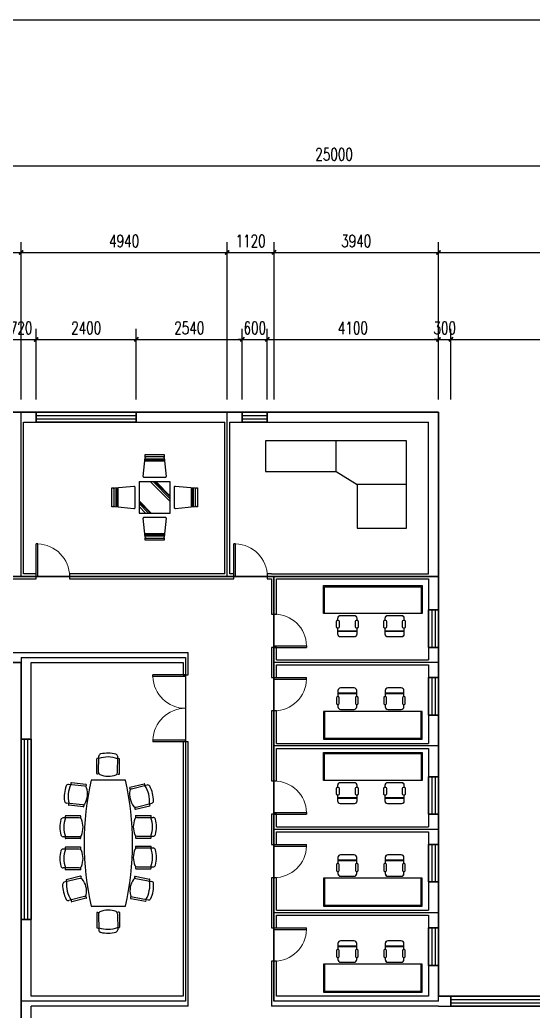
# Model space of a CAD drawing. Extents: x -76502 to 88679, y -12865 to 57615.
# Drawn here: x 29482 to 41782, y 33856 to 57615 of the extents above; entities that cross this region are included whole.
import ezdxf

# ---------------------------------------------------------------- set-up
doc = ezdxf.new("R2010")
doc.units = 0
doc.header["$LTSCALE"] = 1000
doc.header["$MEASUREMENT"] = 0
for name, color, linetype in [('edge', 180, 'Continuous'), ('GTV3_FOOTPRINT', 7, 'Continuous'), ('GTV3_OPENING', 7, 'Continuous'), ('GTV3_ZONE', 7, 'Continuous'), ('LVTRY', 6, 'Continuous'), ('PUB_DIM', 3, 'Continuous'), ('WALL', 9, 'Continuous'), ('WINDOW', 4, 'Continuous')]:
    doc.layers.add(name, color=color, linetype=linetype)
doc.styles.add('_TCH_DIM_T3', font='SIMPLEX', dxfattribs={"width": 0.705882, "bigfont": 'GBCBIG'})
doc.dimstyles.new('_TCH_ARCH&&100', dxfattribs={"dimtxt": 297.5, "dimasz": 100, "dimexe": 250, "dimexo": 300, "dimgap": 126.25, "dimtad": 1, "dimdec": 0, "dimtxsty": '_TCH_DIM_T3', "dimblk": 'ARCHTICK', "dimcen": 2.5, "dimclrt": 7, "dimazin": 2, "dimtfac": 1, "dimtdec": 0, "dimtix": 1, "dimtmove": 2, "dimatfit": 3, "dimfxl": 100})

# ---------------------------------------------------------------- blocks, each defined once
blk = doc.blocks.new('_ArchTick')
at = {"color": 0, "linetype": 'ByBlock', "const_width": 0.4}
blk.add_lwpolyline([(-0.5, -0.5), (0.5, 0.5)], dxfattribs=at)
blk = doc.blocks.new('*D228')
at = {"layer": 'Defpoints', "color": 0, "transparency": 16777216}
for p in [(49512, 54116), (24512, 48214), (49512, 48214)]:
    blk.add_point(p, dxfattribs=at)
at = {"layer": 'PUB_DIM', "color": 0, "lineweight": -2, "transparency": 16777216}
for p, q in [((24512, 48514), (24512, 54366)), ((49512, 48514), (49512, 54366)), ((24512, 54116), (49512, 54116))]:
    blk.add_line(p, q, dxfattribs=at)
at = {"layer": 'PUB_DIM', "color": 0, "lineweight": -2, "transparency": 16777216, "xscale": 100, "yscale": 100, "zscale": 100, "rotation": 180}
blk.add_blockref('_ArchTick', (24512, 54116), dxfattribs=at)
at = {"layer": 'PUB_DIM', "color": 0, "lineweight": -2, "transparency": 16777216, "xscale": 100, "yscale": 100, "zscale": 100}
blk.add_blockref('_ArchTick', (49512, 54116), dxfattribs=at)
at = {"layer": 'PUB_DIM', "color": 7, "transparency": 16777216, "insert": (37012, 54391), "char_height": 297.5, "attachment_point": 5, "style": '_TCH_DIM_T3'}
blk.add_mtext('\\A1;25000', dxfattribs=at)
blk = doc.blocks.new('*D229')
at = {"layer": 'Defpoints', "color": 0, "transparency": 16777216}
for p in [(49512, 52039), (39512, 48214), (49512, 48214)]:
    blk.add_point(p, dxfattribs=at)
at = {"layer": 'PUB_DIM', "color": 0, "lineweight": -2, "transparency": 16777216}
for p, q in [((39512, 48514), (39512, 52289)), ((49512, 48514), (49512, 52289)), ((39512, 52039), (49512, 52039))]:
    blk.add_line(p, q, dxfattribs=at)
at = {"layer": 'PUB_DIM', "color": 0, "lineweight": -2, "transparency": 16777216, "xscale": 100, "yscale": 100, "zscale": 100, "rotation": 180}
blk.add_blockref('_ArchTick', (39512, 52039), dxfattribs=at)
at = {"layer": 'PUB_DIM', "color": 0, "lineweight": -2, "transparency": 16777216, "xscale": 100, "yscale": 100, "zscale": 100}
blk.add_blockref('_ArchTick', (49512, 52039), dxfattribs=at)
at = {"layer": 'PUB_DIM', "color": 7, "transparency": 16777216, "insert": (44512, 52314), "char_height": 297.5, "attachment_point": 5, "style": '_TCH_DIM_T3'}
blk.add_mtext('\\A1;10000', dxfattribs=at)
blk = doc.blocks.new('*D230')
at = {"layer": 'Defpoints', "color": 0, "transparency": 16777216}
for p in [(29512, 52039), (24512, 48214), (29512, 48214)]:
    blk.add_point(p, dxfattribs=at)
at = {"layer": 'PUB_DIM', "color": 0, "lineweight": -2, "transparency": 16777216}
for p, q in [((24512, 48514), (24512, 52289)), ((29512, 48514), (29512, 52289)), ((24512, 52039), (29512, 52039))]:
    blk.add_line(p, q, dxfattribs=at)
at = {"layer": 'PUB_DIM', "color": 0, "lineweight": -2, "transparency": 16777216, "xscale": 100, "yscale": 100, "zscale": 100, "rotation": 180}
blk.add_blockref('_ArchTick', (24512, 52039), dxfattribs=at)
at = {"layer": 'PUB_DIM', "color": 0, "lineweight": -2, "transparency": 16777216, "xscale": 100, "yscale": 100, "zscale": 100}
blk.add_blockref('_ArchTick', (29512, 52039), dxfattribs=at)
at = {"layer": 'PUB_DIM', "color": 7, "transparency": 16777216, "insert": (27012, 52314), "char_height": 297.5, "attachment_point": 5, "style": '_TCH_DIM_T3'}
blk.add_mtext('\\A1;5000', dxfattribs=at)
blk = doc.blocks.new('*D231')
at = {"layer": 'Defpoints', "color": 0, "transparency": 16777216}
for p in [(34452, 52039), (29512, 48214), (34452, 48214)]:
    blk.add_point(p, dxfattribs=at)
at = {"layer": 'PUB_DIM', "color": 0, "lineweight": -2, "transparency": 16777216}
for p, q in [((29512, 48514), (29512, 52289)), ((34452, 48514), (34452, 52289)), ((29512, 52039), (34452, 52039))]:
    blk.add_line(p, q, dxfattribs=at)
at = {"layer": 'PUB_DIM', "color": 0, "lineweight": -2, "transparency": 16777216, "xscale": 100, "yscale": 100, "zscale": 100, "rotation": 180}
blk.add_blockref('_ArchTick', (29512, 52039), dxfattribs=at)
at = {"layer": 'PUB_DIM', "color": 0, "lineweight": -2, "transparency": 16777216, "xscale": 100, "yscale": 100, "zscale": 100}
blk.add_blockref('_ArchTick', (34452, 52039), dxfattribs=at)
at = {"layer": 'PUB_DIM', "color": 7, "transparency": 16777216, "insert": (31982, 52314), "char_height": 297.5, "attachment_point": 5, "style": '_TCH_DIM_T3'}
blk.add_mtext('\\A1;4940', dxfattribs=at)
blk = doc.blocks.new('*D232')
at = {"layer": 'Defpoints', "color": 0, "transparency": 16777216}
for p in [(35572, 52039), (34452, 48214), (35572, 48214)]:
    blk.add_point(p, dxfattribs=at)
at = {"layer": 'PUB_DIM', "color": 0, "lineweight": -2, "transparency": 16777216}
for p, q in [((34452, 48514), (34452, 52289)), ((35572, 48514), (35572, 52289)), ((34452, 52039), (35572, 52039))]:
    blk.add_line(p, q, dxfattribs=at)
at = {"layer": 'PUB_DIM', "color": 0, "lineweight": -2, "transparency": 16777216, "xscale": 100, "yscale": 100, "zscale": 100, "rotation": 180}
blk.add_blockref('_ArchTick', (34452, 52039), dxfattribs=at)
at = {"layer": 'PUB_DIM', "color": 0, "lineweight": -2, "transparency": 16777216, "xscale": 100, "yscale": 100, "zscale": 100}
blk.add_blockref('_ArchTick', (35572, 52039), dxfattribs=at)
at = {"layer": 'PUB_DIM', "color": 7, "transparency": 16777216, "insert": (35012, 52314), "char_height": 297.5, "attachment_point": 5, "style": '_TCH_DIM_T3'}
blk.add_mtext('\\A1;1120', dxfattribs=at)
blk = doc.blocks.new('*D233')
at = {"layer": 'Defpoints', "color": 0, "transparency": 16777216}
for p in [(39512, 52039), (35572, 48214), (39512, 48214)]:
    blk.add_point(p, dxfattribs=at)
at = {"layer": 'PUB_DIM', "color": 0, "lineweight": -2, "transparency": 16777216}
for p, q in [((35572, 48514), (35572, 52289)), ((39512, 48514), (39512, 52289)), ((35572, 52039), (39512, 52039))]:
    blk.add_line(p, q, dxfattribs=at)
at = {"layer": 'PUB_DIM', "color": 0, "lineweight": -2, "transparency": 16777216, "xscale": 100, "yscale": 100, "zscale": 100, "rotation": 180}
blk.add_blockref('_ArchTick', (35572, 52039), dxfattribs=at)
at = {"layer": 'PUB_DIM', "color": 0, "lineweight": -2, "transparency": 16777216, "xscale": 100, "yscale": 100, "zscale": 100}
blk.add_blockref('_ArchTick', (39512, 52039), dxfattribs=at)
at = {"layer": 'PUB_DIM', "color": 7, "transparency": 16777216, "insert": (37542, 52314), "char_height": 297.5, "attachment_point": 5, "style": '_TCH_DIM_T3'}
blk.add_mtext('\\A1;3940', dxfattribs=at)
blk = doc.blocks.new('*D236')
at = {"layer": 'Defpoints', "color": 0, "transparency": 16777216}
for p in [(29872, 49955), (29152, 48214), (29872, 48214)]:
    blk.add_point(p, dxfattribs=at)
at = {"layer": 'PUB_DIM', "color": 0, "lineweight": -2, "transparency": 16777216}
for p, q in [((29152, 48514), (29152, 50205)), ((29872, 48514), (29872, 50205)), ((29152, 49955), (29052, 49955)), ((29152, 49955), (29872, 49955)), ((29872, 49955), (29972, 49955))]:
    blk.add_line(p, q, dxfattribs=at)
at = {"layer": 'PUB_DIM', "color": 0, "lineweight": -2, "transparency": 16777216, "xscale": 100, "yscale": 100, "zscale": 100}
blk.add_blockref('_ArchTick', (29152, 49955), dxfattribs=at)
at = {"layer": 'PUB_DIM', "color": 0, "lineweight": -2, "transparency": 16777216, "xscale": 100, "yscale": 100, "zscale": 100, "rotation": 180}
blk.add_blockref('_ArchTick', (29872, 49955), dxfattribs=at)
at = {"layer": 'PUB_DIM', "color": 7, "transparency": 16777216, "insert": (29512, 50230), "char_height": 297.5, "attachment_point": 5, "style": '_TCH_DIM_T3'}
blk.add_mtext('\\A1;720', dxfattribs=at)
blk = doc.blocks.new('*D237')
at = {"layer": 'Defpoints', "color": 0, "transparency": 16777216}
for p in [(32272, 49955), (29872, 48214), (32272, 48214)]:
    blk.add_point(p, dxfattribs=at)
at = {"layer": 'PUB_DIM', "color": 0, "lineweight": -2, "transparency": 16777216}
for p, q in [((29872, 48514), (29872, 50205)), ((32272, 48514), (32272, 50205)), ((29872, 49955), (32272, 49955))]:
    blk.add_line(p, q, dxfattribs=at)
at = {"layer": 'PUB_DIM', "color": 0, "lineweight": -2, "transparency": 16777216, "xscale": 100, "yscale": 100, "zscale": 100, "rotation": 180}
blk.add_blockref('_ArchTick', (29872, 49955), dxfattribs=at)
at = {"layer": 'PUB_DIM', "color": 0, "lineweight": -2, "transparency": 16777216, "xscale": 100, "yscale": 100, "zscale": 100}
blk.add_blockref('_ArchTick', (32272, 49955), dxfattribs=at)
at = {"layer": 'PUB_DIM', "color": 7, "transparency": 16777216, "insert": (31072, 50230), "char_height": 297.5, "attachment_point": 5, "style": '_TCH_DIM_T3'}
blk.add_mtext('\\A1;2400', dxfattribs=at)
blk = doc.blocks.new('*D238')
at = {"layer": 'Defpoints', "color": 0, "transparency": 16777216}
for p in [(34812, 49955), (32272, 48214), (34812, 48214)]:
    blk.add_point(p, dxfattribs=at)
at = {"layer": 'PUB_DIM', "color": 0, "lineweight": -2, "transparency": 16777216}
for p, q in [((32272, 48514), (32272, 50205)), ((34812, 48514), (34812, 50205)), ((32272, 49955), (34812, 49955))]:
    blk.add_line(p, q, dxfattribs=at)
at = {"layer": 'PUB_DIM', "color": 0, "lineweight": -2, "transparency": 16777216, "xscale": 100, "yscale": 100, "zscale": 100, "rotation": 180}
blk.add_blockref('_ArchTick', (32272, 49955), dxfattribs=at)
at = {"layer": 'PUB_DIM', "color": 0, "lineweight": -2, "transparency": 16777216, "xscale": 100, "yscale": 100, "zscale": 100}
blk.add_blockref('_ArchTick', (34812, 49955), dxfattribs=at)
at = {"layer": 'PUB_DIM', "color": 7, "transparency": 16777216, "insert": (33542, 50230), "char_height": 297.5, "attachment_point": 5, "style": '_TCH_DIM_T3'}
blk.add_mtext('\\A1;2540', dxfattribs=at)
blk = doc.blocks.new('*D239')
at = {"layer": 'Defpoints', "color": 0, "transparency": 16777216}
for p in [(35412, 49955), (34812, 48214), (35412, 48214)]:
    blk.add_point(p, dxfattribs=at)
at = {"layer": 'PUB_DIM', "color": 0, "lineweight": -2, "transparency": 16777216}
for p, q in [((34812, 48514), (34812, 50205)), ((35412, 48514), (35412, 50205)), ((34812, 49955), (34712, 49955)), ((34812, 49955), (35412, 49955)), ((35412, 49955), (35512, 49955))]:
    blk.add_line(p, q, dxfattribs=at)
at = {"layer": 'PUB_DIM', "color": 0, "lineweight": -2, "transparency": 16777216, "xscale": 100, "yscale": 100, "zscale": 100}
blk.add_blockref('_ArchTick', (34812, 49955), dxfattribs=at)
at = {"layer": 'PUB_DIM', "color": 0, "lineweight": -2, "transparency": 16777216, "xscale": 100, "yscale": 100, "zscale": 100, "rotation": 180}
blk.add_blockref('_ArchTick', (35412, 49955), dxfattribs=at)
at = {"layer": 'PUB_DIM', "color": 7, "transparency": 16777216, "insert": (35112, 50230), "char_height": 297.5, "attachment_point": 5, "style": '_TCH_DIM_T3'}
blk.add_mtext('\\A1;600', dxfattribs=at)
blk = doc.blocks.new('*D240')
at = {"layer": 'Defpoints', "color": 0, "transparency": 16777216}
for p in [(39512, 49955), (35412, 48214), (39512, 48214)]:
    blk.add_point(p, dxfattribs=at)
at = {"layer": 'PUB_DIM', "color": 0, "lineweight": -2, "transparency": 16777216}
for p, q in [((35412, 48514), (35412, 50205)), ((39512, 48514), (39512, 50205)), ((35412, 49955), (39512, 49955))]:
    blk.add_line(p, q, dxfattribs=at)
at = {"layer": 'PUB_DIM', "color": 0, "lineweight": -2, "transparency": 16777216, "xscale": 100, "yscale": 100, "zscale": 100, "rotation": 180}
blk.add_blockref('_ArchTick', (35412, 49955), dxfattribs=at)
at = {"layer": 'PUB_DIM', "color": 0, "lineweight": -2, "transparency": 16777216, "xscale": 100, "yscale": 100, "zscale": 100}
blk.add_blockref('_ArchTick', (39512, 49955), dxfattribs=at)
at = {"layer": 'PUB_DIM', "color": 7, "transparency": 16777216, "insert": (37462, 50230), "char_height": 297.5, "attachment_point": 5, "style": '_TCH_DIM_T3'}
blk.add_mtext('\\A1;4100', dxfattribs=at)
blk = doc.blocks.new('*D241')
at = {"layer": 'Defpoints', "color": 0, "transparency": 16777216}
for p in [(39812, 49955), (39512, 48214), (39812, 48214)]:
    blk.add_point(p, dxfattribs=at)
at = {"layer": 'PUB_DIM', "color": 0, "lineweight": -2, "transparency": 16777216}
for p, q in [((39512, 48514), (39512, 50205)), ((39812, 48514), (39812, 50205)), ((39512, 49955), (39412, 49955)), ((39512, 49955), (39812, 49955)), ((39812, 49955), (39912, 49955))]:
    blk.add_line(p, q, dxfattribs=at)
at = {"layer": 'PUB_DIM', "color": 0, "lineweight": -2, "transparency": 16777216, "xscale": 100, "yscale": 100, "zscale": 100}
blk.add_blockref('_ArchTick', (39512, 49955), dxfattribs=at)
at = {"layer": 'PUB_DIM', "color": 0, "lineweight": -2, "transparency": 16777216, "xscale": 100, "yscale": 100, "zscale": 100, "rotation": 180}
blk.add_blockref('_ArchTick', (39812, 49955), dxfattribs=at)
at = {"layer": 'PUB_DIM', "color": 7, "transparency": 16777216, "insert": (39662, 50230), "char_height": 297.5, "attachment_point": 5, "style": '_TCH_DIM_T3'}
blk.add_mtext('\\A1;300', dxfattribs=at)
blk = doc.blocks.new('*D242')
at = {"layer": 'Defpoints', "color": 0, "transparency": 16777216}
for p in [(47812, 49955), (39812, 48214), (47812, 48214)]:
    blk.add_point(p, dxfattribs=at)
at = {"layer": 'PUB_DIM', "color": 0, "lineweight": -2, "transparency": 16777216}
for p, q in [((39812, 48514), (39812, 50205)), ((47812, 48514), (47812, 50205)), ((39812, 49955), (47812, 49955))]:
    blk.add_line(p, q, dxfattribs=at)
at = {"layer": 'PUB_DIM', "color": 0, "lineweight": -2, "transparency": 16777216, "xscale": 100, "yscale": 100, "zscale": 100, "rotation": 180}
blk.add_blockref('_ArchTick', (39812, 49955), dxfattribs=at)
at = {"layer": 'PUB_DIM', "color": 0, "lineweight": -2, "transparency": 16777216, "xscale": 100, "yscale": 100, "zscale": 100}
blk.add_blockref('_ArchTick', (47812, 49955), dxfattribs=at)
at = {"layer": 'PUB_DIM', "color": 7, "transparency": 16777216, "insert": (43812, 50230), "char_height": 297.5, "attachment_point": 5, "style": '_TCH_DIM_T3'}
blk.add_mtext('\\A1;8000', dxfattribs=at)
blk = doc.blocks.new('$DorLib2D$00000001')
for p, q in [((0.45, 0.975), (0.5, 0.975)), ((0.45, 0), (0.45, 0.975)), ((0.5, 0), (0.5, 0.975)), ((0.5, 0), (0.45, 0))]:
    blk.add_line(p, q)
at = {"lineweight": 13}
blk.add_arc((0.475, 0), 0.975, 91.4693, 180, dxfattribs=at)
blk = doc.blocks.new('$DorLib2D$00000002')
for p, q in [((-0.5, 0), (-0.5, 0.4875)), ((-0.475, 0.4875), (-0.5, 0.4875)), ((-0.475, 0), (-0.475, 0.4875)), ((0.475, 0), (0.475, 0.4875)), ((0.475, 0.4875), (0.5, 0.4875)), ((0.5, 0), (0.5, 0.4875)), ((-0.5, 0), (-0.475, 0)), ((0.5, 0), (0.475, 0))]:
    blk.add_line(p, q)
at = {"lineweight": 13}
for centre, start, end in [((-0.4875, 0), 0, 88.53072), ((0.4875, 0), 91.46928, 180)]:
    blk.add_arc(centre, 0.4875, start, end, dxfattribs=at)
blk = doc.blocks.new('$TCHSYS$WIN2D')
for p, q in [((-0.5, 0.5), (0.5, 0.5)), ((-0.5, 0.5), (-0.5, -0.5)), ((0.5, 0.5), (0.5, -0.5)), ((0.5, 0.1667), (-0.5, 0.1667)), ((0.5, -0.1667), (-0.5, -0.1667)), ((-0.5, -0.5), (0.5, -0.5))]:
    blk.add_line(p, q)
blk = doc.blocks.new('$plan$00002654')
for p, q in [((-844, 675, 0), (-938, 1051, 0)), ((-792, 660, 0), (-878, 1003, 0)), ((-639, 665, 0), (-639, 1019, 0)), ((-594, 692, 0), (-594, 1080, 0)), ((-142, 692, 0), (-142, 1080, 0)), ((-96, 665, 0), (-96, 1019, 0)), ((109, 665, 0), (109, 1019, 0)), ((155, 692, 0), (155, 1080, 0)), ((606, 692, 0), (606, 1080, 0)), ((652, 665, 0), (652, 1019, 0)), ((918, 613, 0), (960, 998, 0)), ((-1319, 528, 0), (-1405, 871, 0)), ((-1282, 566, 0), (-1375, 942, 0)), ((869, 591, 0), (908, 942, 0)), ((1366, 563, 0), (1409, 948, 0)), ((1409, 531, 0), (1448, 882, 0)), ((-1670, 275, 0), (-2023, 270, 0)), ((1670, 275, 0), (2023, 270, 0)), ((-1697, 228, 0), (-2084, 223, 0)), ((1697, 228, 0), (2084, 223, 0)), ((-1690, -223, 0), (-2078, -228, 0)), ((1690, -223, 0), (2078, -228, 0)), ((-1662, -268, 0), (-2016, -273, 0)), ((1662, -268, 0), (2016, -273, 0)), ((-1329, -544, 0), (-1394, -892, 0)), ((-1289, -580, 0), (-1361, -960, 0)), ((-845, -663, 0), (-917, -1044, 0)), ((-795, -644, 0), (-861, -992, 0)), ((-614, -665, 0), (-614, -1019, 0)), ((-568, -692, 0), (-568, -1080, 0)), ((-116, -692, 0), (-116, -1080, 0)), ((-70, -665, 0), (-70, -1019, 0)), ((120, -665, 0), (120, -1019, 0)), ((166, -692, 0), (166, -1080, 0)), ((617, -692, 0), (617, -1080, 0)), ((663, -665, 0), (663, -1019, 0)), ((811, -653, 0), (896, -996, 0)), ((862, -668, 0), (956, -1044, 0)), ((1300, -559, 0), (1394, -935, 0)), ((1338, -521, 0), (1423, -864, 0))]:
    blk.add_line(p, q)
at = {"elevation": 0}
blk.add_lwpolyline([(1513, 408, 0.111111), (-1513, 408), (-1513, -417, 0.111111), (1513, -417)], format="xyb", close=True, dxfattribs=at)
for centre, radius, start, end in [((-1322, 955, 0), 55, 117.9642, 194.0272), ((-990, 329, 0), 672, 84.4034, 123.651), ((-990, 329, 0), 764, 90.0902, 117.9642), ((-991, 1038, 0), 55, 14.0272, 90.0902), ((-889, 951, 0), 59, 88.0127, 126.8804), ((-887, 1001, 0), 9.17, 14.0272, 88.0127), ((-630, 1019, 0), 9.17, 106.0145, 180), ((-616, 971, 0), 59, 67.1468, 106.0145), ((-539, 1080, 0), 55, 103.937, 180), ((-368, 392, 0), 672, 70.3762, 109.6238), ((-368, 392, 0), 764, 76.063, 103.937), ((-197, 1080, 0), 55, 0, 76.063), ((-119, 971, 0), 59, 73.9855, 112.8532), ((-105, 1019, 0), 9.17, 0, 73.9855), ((118, 1019, 0), 9.17, 106.0145, 180), ((132, 971, 0), 59, 67.1468, 106.0145), ((210, 1080, 0), 55, 103.937, 180), ((380, 392, 0), 672, 70.3762, 109.6238), ((380, 392, 0), 764, 76.063, 103.937), ((551, 1080, 0), 55, 0, 76.063), ((629, 971, 0), 59, 73.9855, 112.8532), ((643, 1019, 0), 9.17, 0, 73.9855), ((926, 892, 0), 59, 60.8108, 99.6786), ((1109, 289, 0), 672, 64.0403, 103.2878), ((1015, 992, 0), 55, 97.601, 173.664), ((1109, 289, 0), 764, 69.727, 97.601), ((1354, 954, 0), 55, 353.664, 69.727), ((-1396, 874, 0), 9.17, 120.0417, 194.0272), ((-1371, 830, 0), 59, 81.174, 120.0417), ((917, 941, 0), 9.17, 99.6786, 173.664), ((1420, 837, 0), 59, 67.6495, 106.5173), ((1439, 883, 0), 9.17, 353.664, 67.6495), ((-1310, 530, 0), 9.17, 194.0272, 268.0127), ((-1309, 580, 0), 59, 268.0127, 316.3474), ((-1228, 579, 0), 55, 194.0272, 259.8782), ((-1155, 990, 0), 472, 259.8782, 308.1762), ((-897, 662, 0), 55, 308.1762, 14.0272), ((-826, 701, 0), 59, 251.707, 300.0417), ((-801, 658, 0), 9.17, 300.0417, 14.0272), ((-630, 665, 0), 9.17, 180, 253.9855), ((-616, 713, 0), 59, 253.9855, 302.3202), ((-539, 692, 0), 55, 180, 245.851), ((-368, 1073, 0), 472, 245.851, 294.149), ((-197, 692, 0), 55, 294.149, 0), ((-119, 713, 0), 59, 237.6798, 286.0145), ((-105, 665, 0), 9.17, 286.0145, 0), ((118, 665, 0), 9.17, 180, 253.9855), ((132, 713, 0), 59, 253.9855, 302.3202), ((210, 692, 0), 55, 180, 245.851), ((380, 1073, 0), 472, 245.851, 294.149), ((551, 692, 0), 55, 294.149, 0), ((629, 713, 0), 59, 237.6798, 286.0145), ((643, 665, 0), 9.17, 286.0145, 0), ((878, 590, 0), 9.17, 173.664, 247.6495), ((897, 636, 0), 59, 247.6495, 295.9842), ((972, 607, 0), 55, 173.664, 239.515), ((1184, 966, 0), 472, 239.515, 287.813), ((1312, 569, 0), 55, 287.813, 353.664), ((1391, 581, 0), 59, 231.3438, 279.6786), ((1400, 532, 0), 9.17, 279.6786, 353.664), ((-1975, 247, 0), 59, 164.7793, 203.647), ((-2023, 261, 0), 9.17, 90.7938, 164.7793), ((-1670, 265, 0), 9.17, 16.8083, 90.7938), ((-1717, 251, 0), 59, 328.4736, 16.8083), ((1717, 251, 0), 59, 163.1917, 211.5264), ((1670, 265, 0), 9.17, 89.2062, 163.1917), ((2023, 261, 0), 9.17, 15.2207, 89.2062), ((1975, 247, 0), 59, 336.353, 15.2207), ((-1393, 7, 0), 764, 166.8568, 194.7308), ((-2083, 168, 0), 55, 90.7938, 166.8568), ((-1393, 7, 0), 672, 161.17, 200.4176), ((-1696, 173, 0), 55, 24.9428, 90.7938), ((-2074, -3, 0), 472, 336.6448, 24.9428), ((2074, -3, 0), 472, 155.0572, 203.3552), ((1696, 173, 0), 55, 89.2062, 155.0572), ((1393, 7, 0), 672, 339.5824, 18.83), ((2083, 168, 0), 55, 13.1432, 89.2062), ((1393, 7, 0), 764, 345.2692, 13.1432), ((-2079, -173, 0), 55, 194.7308, 270.7938), ((-1968, -250, 0), 59, 157.9406, 196.8083), ((-1691, -168, 0), 55, 270.7938, 336.6448), ((-1710, -246, 0), 59, 344.7793, 33.114), ((1691, -168, 0), 55, 203.3552, 269.2062), ((1710, -246, 0), 59, 146.886, 195.2207), ((1968, -250, 0), 59, 343.1917, 22.0594), ((2079, -173, 0), 55, 269.2062, 345.2692), ((-2016, -264, 0), 9.17, 196.8083, 270.7938), ((-1662, -259, 0), 9.17, 270.7938, 344.7793), ((1662, -259, 0), 9.17, 195.2207, 269.2062), ((2016, -264, 0), 9.17, 269.2062, 343.1917), ((-1320, -546, 0), 9.17, 95.3403, 169.3258), ((-1315, -595, 0), 59, 47.0056, 95.3403), ((-1235, -590, 0), 55, 103.4748, 169.3258), ((-1138, -995, 0), 472, 55.1768, 103.4748), ((-899, -653, 0), 55, 349.3258, 55.1768), ((-827, -687, 0), 59, 63.3113, 111.646), ((-804, -643, 0), 9.17, 349.3258, 63.3113), ((-604, -665, 0), 9.17, 106.0145, 180), ((-591, -713, 0), 59, 57.6798, 106.0145), ((-513, -692, 0), 55, 114.149, 180), ((-342, -1073, 0), 472, 65.851, 114.149), ((-171, -692, 0), 55, 0, 65.851), ((-93, -713, 0), 59, 73.9855, 122.3202), ((-80, -665, 0), 9.17, 0, 73.9855), ((129, -665, 0), 9.17, 106.0145, 180), ((143, -713, 0), 59, 57.6798, 106.0145), ((221, -692, 0), 55, 114.149, 180), ((391, -1073, 0), 472, 65.851, 114.149), ((562, -692, 0), 55, 0, 65.851), ((640, -713, 0), 59, 73.9855, 122.3202), ((654, -665, 0), 9.17, 0, 73.9855), ((820, -650, 0), 9.17, 120.0417, 194.0271), ((844, -694, 0), 59, 71.7069, 120.0417), ((915, -655, 0), 55, 128.1762, 194.0271), ((1173, -983, 0), 472, 79.8781, 128.1762), ((1246, -572, 0), 55, 14.0271, 79.8781), ((1327, -573, 0), 59, 88.0126, 136.3473), ((1329, -523, 0), 9.17, 14.0271, 88.0126), ((-1385, -893, 0), 9.17, 169.3258, 243.3113), ((-1363, -849, 0), 59, 243.3113, 282.179), ((-1012, -326, 0), 672, 239.702, 278.9496), ((1008, -322, 0), 672, 264.4034, 303.6509), ((1340, -948, 0), 55, 297.9641, 14.0271), ((1389, -823, 0), 59, 261.1739, 300.0417), ((1414, -866, 0), 9.17, 300.0417, 14.0271), ((-1307, -970, 0), 55, 169.3258, 245.3888), ((-1012, -326, 0), 764, 245.3888, 273.2628), ((-971, -1034, 0), 55, 273.2628, 349.3258), ((-874, -941, 0), 59, 236.4726, 275.3403), ((-870, -990, 0), 9.17, 275.3403, 349.3258), ((-604, -1019, 0), 9.17, 180, 253.9855), ((-591, -971, 0), 59, 253.9855, 292.8532), ((-342, -392, 0), 672, 250.3762, 289.6238), ((-513, -1080, 0), 55, 180, 256.063), ((-342, -392, 0), 764, 256.063, 283.937), ((-171, -1080, 0), 55, 283.937, 0), ((-93, -971, 0), 59, 247.1468, 286.0145), ((-80, -1019, 0), 9.17, 286.0145, 0), ((129, -1019, 0), 9.17, 180, 253.9855), ((143, -971, 0), 59, 253.9855, 292.8532), ((391, -392, 0), 672, 250.3762, 289.6238), ((221, -1080, 0), 55, 180, 256.063), ((391, -392, 0), 764, 256.063, 283.937), ((562, -1080, 0), 55, 283.937, 0), ((640, -971, 0), 59, 247.1468, 286.0145), ((654, -1019, 0), 9.17, 286.0145, 0), ((905, -994, 0), 9.17, 194.0271, 268.0126), ((907, -944, 0), 59, 268.0126, 306.8804), ((1009, -1031, 0), 55, 194.0271, 270.0901), ((1008, -322, 0), 764, 270.0901, 297.9641)]:
    blk.add_arc(centre, radius, start, end)
blk = doc.blocks.new('$plan$00002544')
for p, q in [((1157, -26), (-1157, -26)), ((-1157, -26), (-1157, -668)), ((1157, -668), (1157, -26)), ((-777, -855), (-777, -996)), ((-739, -829), (-751, -829)), ((-745, -779), (-745, -829)), ((-713, -996), (-713, -855)), ((-360, -715), (-681, -715)), ((-327, -855), (-327, -996)), ((-289, -829), (-301, -829)), ((-296, -829), (-296, -779)), ((-263, -996), (-263, -855)), ((355, -855), (355, -996)), ((393, -829), (381, -829)), ((387, -779), (387, -829)), ((419, -996), (419, -855)), ((772, -715), (451, -715)), ((805, -855), (805, -996)), ((843, -829), (831, -829)), ((836, -829), (836, -779)), ((869, -996), (869, -855)), ((-751, -1022), (-739, -1022)), ((-745, -1022), (-745, -1165)), ((-745, -1088), (-296, -1088)), ((-745, -1101), (-296, -1101)), ((-301, -1022), (-289, -1022)), ((-296, -1165), (-296, -1022)), ((381, -1022), (393, -1022)), ((387, -1022), (387, -1165)), ((387, -1088), (836, -1088)), ((387, -1101), (836, -1101)), ((831, -1022), (843, -1022)), ((836, -1165), (836, -1022)), ((-681, -1229), (-360, -1229)), ((451, -1229), (772, -1229))]:
    blk.add_line(p, q)
blk.add_lwpolyline([(-1183, -668), (1183, -668), (1183, 0), (-1183, 0)], close=True)
for points in [[(-296, -1165), (-295, -1022), (-289, -1022, 0.414214), (-263, -996), (-263, -855, 0.414214), (-289, -829), (-295, -829), (-296, -829), (-296, -779, 0.414214), (-360, -715), (-681, -715, 0.414214), (-745, -779), (-745, -829), (-751, -829, 0.414214), (-777, -855), (-777, -996, 0.414214), (-751, -1022), (-745, -1022), (-745, -1165, 0.414214), (-681, -1229), (-360, -1229, 0.414214), (-296, -1165)], [(836, -1165), (837, -1022), (843, -1022, 0.414214), (869, -996), (869, -855, 0.414214), (843, -829), (837, -829), (836, -829), (836, -779, 0.414214), (772, -715), (451, -715, 0.414214), (387, -779), (387, -829), (381, -829, 0.414214), (355, -855), (355, -996, 0.414214), (381, -1022), (387, -1022), (387, -1165, 0.414214), (451, -1229), (772, -1229, 0.414214), (836, -1165)]]:
    blk.add_lwpolyline(points, format="xyb", close=True)
for centre, radius, start, end in [((-751, -855), 25.7, 90, 180), ((-681, -779), 64.3, 90, 180), ((-739, -855), 25.7, 0, 90), ((-360, -779), 64.3, 0, 90), ((-301, -855), 25.7, 90, 180), ((-289, -855), 25.7, 0, 90), ((381, -855), 25.7, 90, 180), ((451, -779), 64.3, 90, 180), ((393, -855), 25.7, 0, 90), ((772, -779), 64.3, 0, 90), ((831, -855), 25.7, 90, 180), ((843, -855), 25.7, 0, 90), ((-751, -996), 25.7, 180, 270), ((-681, -1165), 64.3, 180, 270), ((-739, -996), 25.7, 270, 0), ((-360, -1165), 64.3, 270, 0), ((-301, -996), 25.7, 180, 270), ((-289, -996), 25.7, 270, 0), ((381, -996), 25.7, 180, 270), ((451, -1165), 64.3, 180, 270), ((393, -996), 25.7, 270, 0), ((772, -1165), 64.3, 270, 0), ((831, -996), 25.7, 180, 270), ((843, -996), 25.7, 270, 0)]:
    blk.add_arc(centre, radius, start, end)
blk = doc.blocks.new('$plan$00002481')
for p, q in [((1000, 0), (1000, -700)), ((700, -1000), (0, -1000))]:
    blk.add_line(p, q)
blk.add_lwpolyline([(2000, 0), (0, 0), (0, -2000), (700, -2000), (700, -1000), (1000, -700), (2000, -700)], close=True)
blk = doc.blocks.new('$plan$00002676')
for p, q in [((-225, 975, 0), (225, 975, 0)), ((235, 876, 0), (-235, 876, 0)), ((232, 906, 0), (-232, 906, 0)), ((230, 926, 0), (-230, 926, 0)), ((-375, 11, 0), (-11, 375, 0)), ((-375, -31, 0), (31, 375, 0)), ((-375, -102, 0), (102, 375, 0)), ((-375, 33, 0), (-33, 375, 0)), ((-975, -225, 0), (-975, 225, 0)), ((-926, 230, 0), (-926, -230, 0)), ((-906, 232, 0), (-906, -232, 0)), ((-876, 235, 0), (-876, -235, 0)), ((876, -235, 0), (876, 235, 0)), ((906, -232, 0), (906, 232, 0)), ((926, -230, 0), (926, 230, 0)), ((975, 225, 0), (975, -225, 0)), ((83, -375, 0), (375, -83, 0)), ((104, -375, 0), (375, -104, 0)), ((147, -375, 0), (375, -147, 0)), ((217, -375, 0), (375, -217, 0)), ((-235, -876, 0), (235, -876, 0)), ((-232, -906, 0), (232, -906, 0)), ((-230, -926, 0), (230, -926, 0)), ((225, -975, 0), (-225, -975, 0))]:
    blk.add_line(p, q)
at = {"elevation": 0}
for points in [[(225, 975), (225, 1025), (-225, 1025), (-225, 975), (-202, 975, 0.385314), (-227, 952), (-272, 500, 0.414214), (-247, 475), (247, 475, 0.443716), (272, 502), (227, 952, 0.385314), (202, 975), (225, 975)], [(-975, 225), (-1025, 225), (-1025, -225), (-975, -225), (-975, -202, 0.385314), (-952, -227), (-500, -272, 0.414214), (-475, -247), (-475, 247, 0.443716), (-502, 272), (-952, 227, 0.385314), (-975, 202), (-975, 225)], [(975, -225), (1025, -225), (1025, 225), (975, 225), (975, 202, 0.385314), (952, 227), (500, 272, 0.414214), (475, 247), (475, -247, 0.443716), (502, -272), (952, -227, 0.385314), (975, -202), (975, -225)], [(-225, -975), (-225, -1025), (225, -1025), (225, -975), (202, -975, 0.385314), (227, -952), (272, -500, 0.414214), (247, -475), (-247, -475, 0.443716), (-272, -502), (-227, -952, 0.385314), (-202, -975), (-225, -975)]]:
    blk.add_lwpolyline(points, format="xyb", close=True, dxfattribs=at)
blk.add_lwpolyline([(-375, -375), (-375, 375), (375, 375), (375, -375)], close=True, dxfattribs=at)

msp = doc.modelspace()

# ---------------------------------------------------------------- linework, layer by layer
at = {"layer": 'edge'}
msp.add_lwpolyline([(17038.9, 57614.5), (57216.4, 57614.5), (57216.4, 18101.7), (17038.9, 18101.7)], close=True, dxfattribs=at)
at = {"layer": 'GTV3_FOOTPRINT'}
msp.add_lwpolyline([(29511.8, 28213.6), (29511.8, 42213.6), (24511.8, 42213.6), (24511.8, 48213.6), (39511.8, 48213.6), (39511.8, 34213.6), (49511.8, 34213.6), (49511.8, 28213.6)], close=True, dxfattribs=at)
at = {"layer": 'GTV3_OPENING'}
for points in [[(29871.8, 47973.6), (32271.8, 47973.6), (32271.8, 48213.6), (29871.8, 48213.6)], [(34811.8, 47973.6), (35411.8, 47973.6), (35411.8, 48213.6), (34811.8, 48213.6)], [(39271.8, 42573.6), (39511.8, 42573.6), (39511.8, 43473.6), (39271.8, 43473.6)], [(39271.8, 40953.6), (39511.8, 40953.6), (39511.8, 41853.6), (39271.8, 41853.6)], [(29511.8, 36053.5), (29751.8, 36053.5), (29751.8, 40373.5), (29511.8, 40373.5)], [(39271.8, 38573.6), (39511.8, 38573.6), (39511.8, 39473.6), (39271.8, 39473.6)], [(39271.8, 36953.6), (39511.8, 36953.6), (39511.8, 37853.6), (39271.8, 37853.6)], [(39271.8, 34953.6), (39511.8, 34953.6), (39511.8, 35853.6), (39271.8, 35853.6)], [(39811.8, 33973.6), (47811.8, 33973.6), (47811.8, 34213.6), (39811.8, 34213.6)]]:
    msp.add_lwpolyline(points, close=True, dxfattribs=at)
at = {"layer": 'GTV3_ZONE'}
for p, q in [((29511.8, 44273.6), (29511.8, 48213.6)), ((34451.8, 44273.6), (34451.8, 48213.6)), ((35571.8, 44273.6), (24511.8, 44273.6)), ((24511.8, 44273.6), (29511.8, 44273.6)), ((29511.8, 44273.6), (34451.8, 44273.6)), ((34451.8, 44273.6), (39511.8, 44273.6)), ((35571.8, 34093.6), (35571.8, 44273.6)), ((39511.8, 44273.6), (35571.8, 44273.6)), ((35571.8, 44273.6), (35571.8, 42213.6)), ((29511.8, 42333.6), (33451.8, 42333.6)), ((29511.8, 42333.6), (29511.8, 34093.6)), ((33451.8, 42333.6), (33451.8, 34093.6)), ((39511.8, 42213.6), (35571.8, 42213.6)), ((35571.8, 42213.6), (35571.8, 40213.6)), ((39511.8, 40213.6), (35571.8, 40213.6)), ((35571.8, 40213.6), (35571.8, 38213.6)), ((39511.8, 38213.6), (35571.8, 38213.6)), ((35571.8, 38213.6), (35571.8, 36213.6)), ((39511.8, 36213.6), (35571.8, 36213.6)), ((35571.8, 36213.6), (35571.8, 34093.6)), ((39511.8, 34093.6), (39511.8, 36213.6)), ((33451.8, 34093.6), (29511.8, 34093.6)), ((39511.8, 34093.6), (35571.8, 34093.6))]:
    msp.add_line(p, q, dxfattribs=at)
at = {"layer": 'WALL'}
for p, q in [((29511.8, 48213.6), (29151.8, 48213.6)), ((29871.8, 48213.6), (29511.8, 48213.6)), ((29871.8, 47973.6), (29871.8, 48213.6)), ((34511.8, 48213.6), (32271.8, 48213.6)), ((32271.8, 48213.6), (32271.8, 47973.6)), ((34811.8, 48213.6), (34511.8, 48213.6)), ((34811.8, 47973.6), (34811.8, 48213.6)), ((39511.8, 48213.6), (35411.8, 48213.6)), ((35411.8, 48213.6), (35411.8, 47973.6)), ((39511.8, 44213.6), (39511.8, 48213.6)), ((29571.8, 47973.6), (29871.8, 47973.6)), ((29571.8, 44333.6), (29571.8, 47973.6)), ((32271.8, 47973.6), (34391.8, 47973.6)), ((34391.8, 44333.6), (34391.8, 47973.6)), ((34511.8, 47973.6), (34811.8, 47973.6)), ((34511.8, 44333.6), (34511.8, 47973.6)), ((35411.8, 47973.6), (39271.8, 47973.6)), ((39271.8, 44333.6), (39271.8, 47973.6)), ((29151.8, 44213.6), (29511.8, 44213.6)), ((29511.8, 44213.6), (29871.8, 44213.6)), ((29871.8, 44333.6), (29571.8, 44333.6)), ((29871.8, 44213.6), (29871.8, 44333.6)), ((34391.8, 44333.6), (30671.8, 44333.6)), ((30671.8, 44333.6), (30671.8, 44213.6)), ((30671.8, 44213.6), (34511.8, 44213.6)), ((34611.8, 44333.6), (34511.8, 44333.6)), ((34511.8, 44213.6), (34611.8, 44213.6)), ((34611.8, 44213.6), (34611.8, 44333.6)), ((35511.8, 44333.6), (35411.8, 44333.6)), ((35411.8, 44333.6), (35411.8, 44213.6)), ((35411.8, 44213.6), (35511.8, 44213.6)), ((35511.8, 44333.6), (39271.8, 44333.6)), ((35511.8, 44213.6), (35511.8, 43373.6)), ((35631.8, 43373.6), (35631.8, 44213.6)), ((35631.8, 44213.6), (39271.8, 44213.6)), ((39271.8, 44213.6), (39271.8, 43473.6)), ((39511.8, 43473.6), (39511.8, 44213.6)), ((35511.8, 43373.6), (35631.8, 43373.6)), ((39271.8, 43473.6), (39511.8, 43473.6)), ((35631.8, 42573.6), (35511.8, 42573.6)), ((35511.8, 42573.6), (35511.8, 42213.6)), ((35631.8, 42273.6), (35631.8, 42573.6)), ((39511.8, 42573.6), (39271.8, 42573.6)), ((39271.8, 42573.6), (39271.8, 42273.6)), ((39511.8, 42213.6), (39511.8, 42573.6)), ((24751.8, 42453.6), (29511.8, 42453.6)), ((29511.8, 42453.6), (33511.8, 42453.6)), ((33511.8, 41913.6), (33511.8, 42453.6)), ((24511.8, 42213.6), (29511.8, 42213.6)), ((29511.8, 42213.6), (29511.8, 40373.5)), ((29751.8, 40373.5), (29751.8, 42213.6)), ((29751.8, 42213.6), (33391.8, 42213.6)), ((33391.8, 42213.6), (33391.8, 41913.6)), ((35511.8, 42213.6), (35511.8, 41853.6)), ((35631.8, 42273.6), (39271.8, 42273.6)), ((35631.8, 42153.6), (39271.8, 42153.6)), ((35631.8, 41853.6), (35631.8, 42153.6)), ((39271.8, 42153.6), (39271.8, 41853.6)), ((39511.8, 41853.6), (39511.8, 42213.6)), ((33391.8, 41913.6), (33511.8, 41913.6)), ((35511.8, 41853.6), (35631.8, 41853.6)), ((39271.8, 41853.6), (39511.8, 41853.6)), ((35631.8, 41053.6), (35511.8, 41053.6)), ((35511.8, 41053.6), (35511.8, 40213.6)), ((35631.8, 40273.6), (35631.8, 41053.6)), ((39511.8, 40953.6), (39271.8, 40953.6)), ((39271.8, 40953.6), (39271.8, 40273.6)), ((39511.8, 40213.6), (39511.8, 40953.6)), ((29511.8, 40373.5), (29751.8, 40373.5)), ((33511.8, 40313.6), (33391.8, 40313.6)), ((33391.8, 40313.6), (33391.8, 34213.6)), ((33511.8, 33973.6), (33511.8, 40313.6)), ((35511.8, 40213.6), (35511.8, 39373.6)), ((35631.8, 40273.6), (39271.8, 40273.6)), ((35631.8, 40153.6), (39271.8, 40153.6)), ((35631.8, 39373.6), (35631.8, 40153.6)), ((39271.8, 40153.6), (39271.8, 39473.6)), ((39511.8, 39473.6), (39511.8, 40213.6)), ((39271.8, 39473.6), (39511.8, 39473.6)), ((35511.8, 39373.6), (35631.8, 39373.6)), ((35631.8, 38573.6), (35511.8, 38573.6)), ((35511.8, 38573.6), (35511.8, 38213.6)), ((35631.8, 38273.6), (35631.8, 38573.6)), ((39511.8, 38573.6), (39271.8, 38573.6)), ((39271.8, 38573.6), (39271.8, 38273.6)), ((39511.8, 38213.6), (39511.8, 38573.6)), ((35631.8, 38273.6), (39271.8, 38273.6)), ((35511.8, 38213.6), (35511.8, 37853.6)), ((35631.8, 38153.6), (39271.8, 38153.6)), ((35631.8, 37853.6), (35631.8, 38153.6)), ((39271.8, 38153.6), (39271.8, 37853.6)), ((39511.8, 37853.6), (39511.8, 38213.6)), ((35511.8, 37853.6), (35631.8, 37853.6)), ((39271.8, 37853.6), (39511.8, 37853.6)), ((35631.8, 37053.6), (35511.8, 37053.6)), ((35511.8, 37053.6), (35511.8, 36213.6)), ((35631.8, 36273.6), (35631.8, 37053.6)), ((39511.8, 36953.6), (39271.8, 36953.6)), ((39271.8, 36953.6), (39271.8, 36273.6)), ((39511.8, 36213.6), (39511.8, 36953.6)), ((35511.8, 36213.6), (35511.8, 35853.6)), ((35631.8, 36273.6), (39271.8, 36273.6)), ((35631.8, 36153.6), (39271.8, 36153.6)), ((35631.8, 35853.6), (35631.8, 36153.6)), ((39271.8, 36153.6), (39271.8, 35853.6)), ((39511.8, 35853.6), (39511.8, 36213.6)), ((29751.8, 36053.5), (29511.8, 36053.5)), ((29511.8, 36053.5), (29511.8, 34213.6)), ((29751.8, 34213.6), (29751.8, 36053.5)), ((35511.8, 35853.6), (35631.8, 35853.6)), ((39271.8, 35853.6), (39511.8, 35853.6)), ((35631.8, 35053.6), (35511.8, 35053.6)), ((35511.8, 35053.6), (35511.8, 33973.6)), ((35631.8, 34213.6), (35631.8, 35053.6)), ((39511.8, 34953.6), (39271.8, 34953.6)), ((39271.8, 34953.6), (39271.8, 34213.6)), ((39511.8, 34213.6), (39511.8, 34953.6)), ((29511.8, 34213.6), (29511.8, 33673.6)), ((33391.8, 34213.6), (29751.8, 34213.6)), ((39271.8, 34213.6), (35631.8, 34213.6)), ((39811.8, 34213.6), (39511.8, 34213.6)), ((39811.8, 33973.6), (39811.8, 34213.6)), ((33511.8, 33973.6), (29751.8, 33973.6)), ((29751.8, 33673.6), (29751.8, 33973.6)), ((39511.8, 33973.6), (35511.8, 33973.6)), ((39511.8, 33973.6), (39811.8, 33973.6))]:
    msp.add_line(p, q, dxfattribs=at)

# ---------------------------------------------------------------- block references
at = {"layer": 'LVTRY', "xscale": 1.04592380501236, "yscale": 1.689645798083688, "rotation": 270}
msp.add_blockref('$plan$00002481', (38749.9, 47524.4), dxfattribs=at)
at = {"layer": 'LVTRY', "yscale": -1, "rotation": 180}
for name, p in [('$plan$00002676', (32712.8, 46169.4)), ('$plan$00002544', (37940.9, 44054.2)), ('$plan$00002544', (37940.9, 40054.2))]:
    msp.add_blockref(name, p, dxfattribs=at)
at = {"layer": 'LVTRY'}
for name, p, rotation in [('$plan$00002544', (37940.9, 40372.9), 180), ('$plan$00002654', (31598.2, 37882.3, 0), 90), ('$plan$00002544', (37940.9, 36372.9), 180), ('$plan$00002544', (37940.9, 34312.9), 180)]:
    msp.add_blockref(name, p, dxfattribs=dict(at, rotation=rotation))
at = {"layer": 'WINDOW'}
for name, p, xscale, yscale, zscale, rotation in [('$TCHSYS$WIN2D', (31071.8, 48093.6), 2400, 240, 2400, 180), ('$TCHSYS$WIN2D', (35111.8, 48093.6), 600, -240, 600, 180), ('$DorLib2D$00000001', (30271.8, 44273.6), -800, 800, -800, 359.9999999999999), ('$DorLib2D$00000001', (35571.8, 42973.6), 800, 800, 800, 270.0000000000002), ('$TCHSYS$WIN2D', (39391.8, 43023.6), 900, 240, 900, 90), ('$DorLib2D$00000002', (33451.8, 41113.6), -1600, -1600, -1600, 270), ('$DorLib2D$00000001', (35571.8, 41453.6), -800, 800, -800, 270), ('$TCHSYS$WIN2D', (39391.8, 41403.6), 900, 240, 900, 90), ('$TCHSYS$WIN2D', (29631.8, 38213.5), 4319.999999999981, -240, 4319.999999999981, 270), ('$TCHSYS$WIN2D', (39391.8, 39023.6), 900, 240, 900, 90), ('$DorLib2D$00000001', (35571.8, 38973.6), 800, 800, 800, 270.0000000000002), ('$DorLib2D$00000001', (35571.8, 37453.6), -800, 800, -800, 270.0000000000002), ('$TCHSYS$WIN2D', (39391.8, 37403.6), 900, 240, 900, 90), ('$DorLib2D$00000001', (35571.8, 35453.6), -800, 800, -800, 270), ('$TCHSYS$WIN2D', (39391.8, 35403.6), 900, 240, 900, 90), ('$TCHSYS$WIN2D', (43811.8, 34093.6), 8000, -240, 8000, 180)]:
    msp.add_blockref(name, p, dxfattribs=dict(at, xscale=xscale, yscale=yscale, zscale=zscale, rotation=rotation))
at = {"layer": 'WINDOW', "xscale": -800, "yscale": 800, "zscale": -800}
msp.add_blockref('$DorLib2D$00000001', (35011.8, 44273.6), dxfattribs=at)

# ---------------------------------------------------------------- dimensions: what is measured, and where the dimension line sits
at = {"layer": 'PUB_DIM'}
for p1, p2, distance, picture, middle in [((24511.8, 48213.6), (49511.8, 48213.6), 5902.4, '*D228', (37011.8, 54390.9)), ((24511.8, 48213.6), (29511.8, 48213.6), 3825.8, '*D230', (27011.8, 52314.4)), ((29511.8, 48213.6), (34451.8, 48213.6), 3825.8, '*D231', (31981.8, 52314.4)), ((34451.8, 48213.6), (35571.8, 48213.6), 3825.8, '*D232', (35011.8, 52314.4)), ((35571.8, 48213.6), (39511.8, 48213.6), 3825.8, '*D233', (37541.8, 52314.4)), ((39511.8, 48213.6), (49511.8, 48213.6), 3825.8, '*D229', (44511.8, 52314.4)), ((29151.8, 48213.6), (29871.8, 48213.6), 1741.6, '*D236', (29511.8, 50230.1)), ((29871.8, 48213.6), (32271.8, 48213.6), 1741.6, '*D237', (31071.8, 50230.1)), ((32271.8, 48213.6), (34811.8, 48213.6), 1741.6, '*D238', (33541.8, 50230.1)), ((34811.8, 48213.6), (35411.8, 48213.6), 1741.6, '*D239', (35111.8, 50230.1)), ((35411.8, 48213.6), (39511.8, 48213.6), 1741.6, '*D240', (37461.8, 50230.1)), ((39511.8, 48213.6), (39811.8, 48213.6), 1741.6, '*D241', (39661.8, 50230.1)), ((39811.8, 48213.6), (47811.8, 48213.6), 1741.6, '*D242', (43811.8, 50230.1))]:
    dim = msp.add_aligned_dim(p1=p1, p2=p2, distance=distance, dimstyle='_TCH_ARCH&&100', dxfattribs=at)
    dim.commit()
    dim.dimension.update_dxf_attribs({"geometry": picture, "text_midpoint": middle})

doc.saveas('drawing.dxf')
